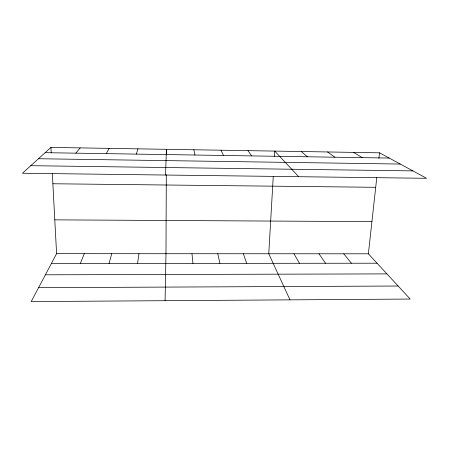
<?xml version="1.0" encoding="UTF-8"?>
<svg xmlns="http://www.w3.org/2000/svg" width="449" height="449" viewBox="0 0 449 449"><rect width="100%" height="100%" fill="white"/><g stroke="black" fill="none" stroke-linecap="round" stroke-linejoin="round"><path stroke-width="0.67" d="M166.31 174.801L165.978 253.713L165.075 300.695M166.394 154.849L166.416 149.309L165.552 175.037M273.256 176.435L268.766 253.764L289.97 299.859M274.412 156.533L274.726 151.089L298.703 176.704M52.32 173.37L56.591 253.663L31.206 301.588L410.195 299.051L368.371 253.808L376.767 177.725M378.9 158.379L379.517 152.812L50.939 147.412L22.45 173.247L426.55 178.298L379.517 152.812M137.557 263.445L138.971 253.702M109.073 263.473L111.739 253.685M136.378 154.108L137.922 148.838M80.343 263.507L84.277 253.674M106.239 153.637L109.18 148.366M75.825 153.16L80.191 147.889M38.575 287.68L398.145 286.019M45.388 274.81L386.937 273.89M56.591 253.663L368.371 253.808M51.36 263.535L377.059 263.209M54.795 219.858L371.924 221.621M52.875 183.759L375.712 187.3M30.79 165.681L412.889 170.895M38.457 158.733L400.261 164.053M45.13 152.682L389.199 158.059M353.638 152.385L362.163 157.633M327.551 151.958L334.892 157.206M301.251 151.526L307.391 156.78M343.76 253.797L351.399 263.232M247.988 150.651L251.67 155.91M318.958 253.786L325.531 263.26M293.96 253.775L299.455 263.282M221.026 150.207L223.439 155.466M243.375 253.752L246.647 263.339M217.782 253.736L219.92 263.367M193.833 149.758L194.967 155.023M191.981 253.724L192.969 263.389M50.939 147.412L51.231 152.845"/></g></svg>
